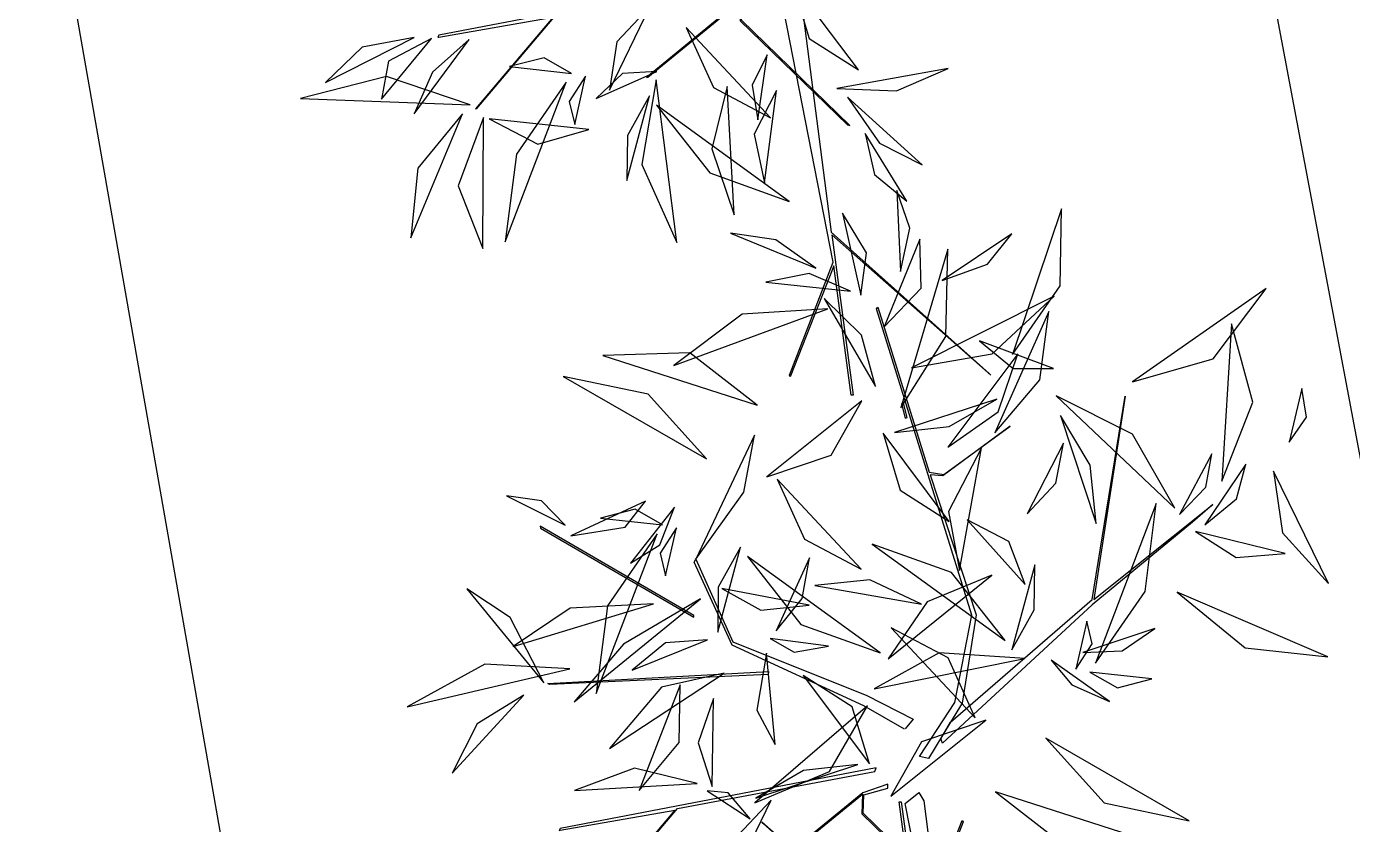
# Model space of a CAD drawing. Header units: centimetres. Extents: x 197412 to 267601, y -375791 to -305433.
# Drawn here: x 203006 to 204567, y -336716 to -335776 of the extents above; entities that cross this region are included whole.
import ezdxf

# ---------------------------------------------------------------- set-up
doc = ezdxf.new("R2010")
doc.units = ezdxf.units.CM
doc.layers.add('3-BAT C-Niveau 0', color=250, linetype='Continuous')

# ---------------------------------------------------------------- blocks, each defined once
blk = doc.blocks.new('Groupe-253-1')
at = {"linetype": 'Continuous', "flags": 128}
blk.add_lwpolyline([(12104.92, -46378.29), (12118.39, -46375.93), (12109.27, -46386.75), (12109.41, -46386.7), (12118.71, -46375.72), (12141.97, -46371.37), (12142.1, -46370.92), (12104.93, -46378.07), (12104.81, -46378.31), (12104.88, -46378.29)], dxfattribs=at)
for points in [[(12143.5, -46372.87), (12140.54, -46373.88), (12129.37, -46383.04), (12129.55, -46383.01), (12140.51, -46374.05), (12140.4, -46376.37), (12153.06, -46388.64), (12153.33, -46388.69), (12140.58, -46376.29), (12140.64, -46374.11), (12143.51, -46373.35)], [(12169.91, -46418.11), (12151.22, -46401.57), (12153.73, -46420.47), (12153.49, -46420.45), (12151.43, -46405.22), (12146.31, -46418.29), (12146.22, -46418.13), (12151.37, -46404.79), (12145.54, -46375.12), (12147.15, -46373.85), (12147.7, -46374.83), (12151.11, -46401.28), (12169.74, -46417.92)]]:
    blk.add_lwpolyline(points, close=True, dxfattribs=at)
at = {"linetype": 'Continuous'}
for points in [[(12146.53, -46371.77, -200.73), (12148.55, -46378.46, -197.34), (12154.33, -46382.16, -193.77), (12154.33, -46382.16, -193.77), (12146.53, -46371.77, -200.73)], [(12146.53, -46371.77, -200.73), (12148.55, -46378.46, -197.34), (12154.33, -46382.16, -193.77), (12154.33, -46382.16, -193.77), (12146.53, -46371.77, -200.73)], [(12129.76, -46374.73, -207.06), (12125.88, -46378.85, -208.24), (12125.02, -46384.55, -209.24), (12125.02, -46384.55, -209.24), (12129.76, -46374.73, -207.06)], [(12134.07, -46377.17, -217.22), (12137.26, -46384.25, -219.34), (12143.97, -46387.79, -221.55), (12143.97, -46387.79, -221.55), (12134.07, -46377.17, -217.22)], [(12102.02, -46378.35, -174.84), (12095.9, -46379.49, -175.45), (12091.58, -46383.66, -176.76), (12091.58, -46383.66, -176.76), (12102.02, -46378.35, -174.84)], [(12104.09, -46378.47, -174.58), (12099, -46381.12, -172.2), (12098.19, -46385.62, -168.43), (12098.19, -46385.62, -168.43), (12104.09, -46378.47, -174.58)], [(12108.5, -46378.59, -186.97), (12104.2, -46382.44, -187.38), (12102.02, -46387.32, -185.5), (12102.02, -46387.32, -185.5), (12108.5, -46378.59, -186.97)], [(12120.57, -46382.57, -213.12), (12117.33, -46380.72, -210.71), (12113.27, -46381.76, -208.62), (12113.27, -46381.76, -208.62), (12120.57, -46382.57, -213.12)], [(12120.57, -46382.57, -213.12), (12117.33, -46380.72, -210.71), (12113.27, -46381.76, -208.62), (12113.27, -46381.76, -208.62), (12120.57, -46382.57, -213.12)], [(12143.58, -46380.38, -197.01), (12141.81, -46383.97, -196.39), (12142.51, -46388.04, -196.61), (12142.51, -46388.04, -196.61), (12143.58, -46380.38, -197.01)], [(12108.63, -46386.26, -186.41), (12098.76, -46382.95, -187.61), (12088.66, -46385.52, -186.97), (12088.66, -46385.52, -186.97), (12108.63, -46386.26, -186.41)], [(12122.22, -46382.9, -212.09), (12120.3, -46385.9, -209.87), (12120.93, -46388.59, -207.1), (12120.93, -46388.59, -207.1), (12122.22, -46382.9, -212.09)], [(12122.22, -46382.9, -212.09), (12120.3, -46385.9, -209.87), (12120.93, -46388.59, -207.1), (12120.93, -46388.59, -207.1), (12122.22, -46382.9, -212.09)], [(12130.6, -46382.33, -179.83), (12126.55, -46382.57, -178.67), (12123.46, -46385.54, -177.99), (12123.46, -46385.54, -177.99), (12130.6, -46382.33, -179.83)], [(12130.51, -46383.32, -179.52), (12128.85, -46393.3, -178.73), (12132.96, -46402.48, -177.91), (12132.96, -46402.48, -177.91), (12130.51, -46383.32, -179.52)], [(12151.79, -46384.35, -183.78), (12158.83, -46384.63, -183.14), (12164.89, -46381.98, -184.94), (12164.89, -46381.98, -184.94), (12151.79, -46384.35, -183.78)], [(12119.92, -46383.62, -212.64), (12114.07, -46392.08, -211.07), (12112.76, -46402.41, -212.06), (12112.76, -46402.41, -212.06), (12119.92, -46383.62, -212.64)], [(12119.92, -46383.62, -212.64), (12114.07, -46392.08, -211.07), (12112.76, -46402.41, -212.06), (12112.76, -46402.41, -212.06), (12119.92, -46383.62, -212.64)], [(12138.89, -46384.1, -247.3), (12137.06, -46391.46, -244.69), (12139.71, -46399.22, -243.35), (12139.71, -46399.22, -243.35), (12138.89, -46384.1, -247.3)], [(12138.89, -46384.1, -247.3), (12137.06, -46391.46, -244.69), (12139.71, -46399.22, -243.35), (12139.71, -46399.22, -243.35), (12138.89, -46384.1, -247.3)], [(12144.71, -46384.59, -186.16), (12142.07, -46389.73, -185.75), (12143.28, -46395.46, -185.13), (12143.28, -46395.46, -185.13), (12144.71, -46384.59, -186.16)], [(12129.75, -46385.21, -204.62), (12127.13, -46389.9, -205.07), (12127.06, -46395.2, -204.23), (12127.06, -46395.2, -204.23), (12129.75, -46385.21, -204.62)], [(12130.56, -46386.3, -204.31), (12136.86, -46394.29, -204.16), (12146.19, -46397.64, -202.67), (12146.19, -46397.64, -202.67), (12130.56, -46386.3, -204.31)], [(12153.07, -46385.36, -176.88), (12156.8, -46390.77, -176.9), (12161.84, -46393.33, -174.04), (12161.84, -46393.33, -174.04), (12153.07, -46385.36, -176.88)], [(12107.73, -46387.35, -186.4), (12102.48, -46393.73, -186.75), (12101.64, -46401.94, -187), (12101.64, -46401.94, -187), (12107.73, -46387.35, -186.4)], [(12110.18, -46387.75, -182.25), (12107.21, -46395.83, -178.08), (12110.12, -46403.21, -173.29), (12110.12, -46403.21, -173.29), (12110.18, -46387.75, -182.25)], [(12110.88, -46387.92, -181.99), (12116.61, -46390.92, -181.12), (12122.61, -46389.19, -179.03), (12122.61, -46389.19, -179.03), (12110.88, -46387.92, -181.99)], [(12155.14, -46389.66, -161.32), (12156.23, -46394.48, -161.24), (12160.04, -46397.6, -160.95), (12160.04, -46397.6, -160.95), (12155.14, -46389.66, -161.32)], [(12159.3, -46405.91, -223.21), (12160.39, -46400.81, -222.61), (12158.86, -46396.38, -220.88), (12158.86, -46396.38, -220.88), (12159.3, -46405.91, -223.21)], [(12159.3, -46405.91, -223.21), (12160.39, -46400.81, -222.61), (12158.86, -46396.38, -220.88), (12158.86, -46396.38, -220.88), (12159.3, -46405.91, -223.21)], [(12172.47, -46415.66, -207.25), (12178.09, -46407.6, -205.29), (12178.26, -46398.53, -201.98), (12178.26, -46398.53, -201.98), (12172.47, -46415.66, -207.25)], [(12149.34, -46405.5, -228.81), (12144.61, -46402.18, -229.15), (12139.29, -46401.37, -227.32), (12139.29, -46401.37, -227.32), (12149.34, -46405.5, -228.81)], [(12164.19, -46406.98, -210.84), (12169.52, -46405.03, -209.98), (12172.4, -46401.48, -207.2), (12172.4, -46401.48, -207.2), (12164.19, -46406.98, -210.84)], [(12150.75, -46410.28, -225.36), (12140.64, -46410.91, -224.7), (12132.6, -46416.99, -224), (12132.6, -46416.99, -224), (12150.75, -46410.28, -225.36)], [(12168.61, -46414.07, -215.21), (12172.56, -46417.34, -213.09), (12177.3, -46417.34, -210.46), (12177.3, -46417.34, -210.46), (12168.61, -46414.07, -215.21)], [(12142.41, -46421.65, -220.85), (12134.48, -46415.5, -221.31), (12124.23, -46415.78, -222.56), (12124.23, -46415.78, -222.56), (12142.41, -46421.65, -220.85)], [(12136.47, -46427.95, -220.09), (12129.6, -46420.36, -220.53), (12119.58, -46418.25, -219.34), (12119.58, -46418.25, -219.34), (12136.47, -46427.95, -220.09)], [(12143.55, -46430.1, -210.57), (12151.13, -46427.52, -206.9), (12154.72, -46421.14, -202.54), (12154.72, -46421.14, -202.54), (12143.55, -46430.1, -210.57)], [(12158.59, -46424.87, -200.44), (12165.01, -46424.17, -199.26), (12170.62, -46420.92, -200.49), (12170.62, -46420.92, -200.49), (12158.59, -46424.87, -200.44)], [(12157.24, -46424.94, -200.73), (12159.26, -46431.64, -197.34), (12165.04, -46435.34, -193.77), (12165.04, -46435.34, -193.77), (12157.24, -46424.94, -200.73)], [(12157.24, -46424.94, -200.73), (12159.26, -46431.64, -197.34), (12165.04, -46435.34, -193.77), (12165.04, -46435.34, -193.77), (12157.24, -46424.94, -200.73)], [(12144.78, -46430.35, -217.22), (12147.97, -46437.43, -219.34), (12154.68, -46440.96, -221.55), (12154.68, -46440.96, -221.55), (12144.78, -46430.35, -217.22)], [(12131.28, -46435.74, -213.12), (12128.04, -46433.9, -210.71), (12123.99, -46434.94, -208.62), (12123.99, -46434.94, -208.62), (12131.28, -46435.74, -213.12)], [(12131.28, -46435.74, -213.12), (12128.04, -46433.9, -210.71), (12123.99, -46434.94, -208.62), (12123.99, -46434.94, -208.62), (12131.28, -46435.74, -213.12)], [(12132.93, -46436.08, -212.09), (12131.01, -46439.08, -209.87), (12131.64, -46441.76, -207.1), (12131.64, -46441.76, -207.1), (12132.93, -46436.08, -212.09)], [(12132.93, -46436.08, -212.09), (12131.01, -46439.08, -209.87), (12131.64, -46441.76, -207.1), (12131.64, -46441.76, -207.1), (12132.93, -46436.08, -212.09)], [(12130.63, -46436.8, -212.64), (12124.78, -46445.26, -211.07), (12123.47, -46455.59, -212.06), (12123.47, -46455.59, -212.06), (12130.63, -46436.8, -212.64)], [(12130.63, -46436.8, -212.64), (12124.78, -46445.26, -211.07), (12123.47, -46455.59, -212.06), (12123.47, -46455.59, -212.06), (12130.63, -46436.8, -212.64)], [(12140.47, -46438.38, -204.62), (12137.84, -46443.07, -205.07), (12137.77, -46448.38, -204.23), (12137.77, -46448.38, -204.23), (12140.47, -46438.38, -204.62)], [(12141.27, -46439.48, -204.31), (12147.57, -46447.47, -204.16), (12156.9, -46450.82, -202.67), (12156.9, -46450.82, -202.67), (12141.27, -46439.48, -204.31)]]:
    blk.add_polyline3d(points, dxfattribs=at)
blk = doc.blocks.new('Groupe-254-1')
at = {"linetype": 'Continuous', "flags": 128}
for points in [[(12161.51, -46463.04), (12165.67, -46456.68), (12167.68, -46446.39), (12156.45, -46410.29), (12156.63, -46410.09), (12162.67, -46429.54), (12164.38, -46429.82), (12172.19, -46424.13), (12164.29, -46429.98), (12162.78, -46429.83), (12168.21, -46446.35), (12166.54, -46456.75), (12165.16, -46458.97), (12181.86, -46444.53), (12185.75, -46420.59), (12182.05, -46444.52), (12196.07, -46433.33), (12193.66, -46435.44), (12181.85, -46445.16), (12164.24, -46461.45), (12164.05, -46460.94), (12165.16, -46458.97), (12162.57, -46463.27)], [(12134.94, -46446.6), (12134.94, -46446.41), (12116.85, -46435.89), (12116.89, -46436.15)], [(12118, -46454.53), (12117.78, -46454.42), (12143.75, -46453), (12143.73, -46453.38)], [(12157.81, -46466.29), (12154.86, -46467.3), (12143.69, -46476.46), (12143.87, -46476.42), (12154.82, -46467.47), (12154.72, -46469.78), (12167.38, -46482.06), (12167.64, -46482.11), (12154.9, -46469.71), (12154.96, -46467.53), (12157.82, -46466.76)], [(12184.22, -46511.53), (12165.53, -46494.99), (12168.05, -46513.88), (12167.81, -46513.87), (12165.74, -46498.64), (12160.62, -46511.71), (12160.53, -46511.55), (12165.68, -46498.21), (12159.85, -46468.54), (12161.46, -46467.27), (12162.02, -46468.25), (12165.42, -46494.7), (12184.05, -46511.34)], [(12142.97, -46470.72), (12161.66, -46487.26), (12159.14, -46468.36), (12159.38, -46468.38), (12161.45, -46483.61), (12166.57, -46470.54), (12166.66, -46470.7), (12161.51, -46484.04), (12167.34, -46513.71), (12165.73, -46514.98), (12165.17, -46514), (12161.77, -46487.55), (12143.14, -46470.91)]]:
    blk.add_lwpolyline(points, close=True, dxfattribs=at)
for points in [[(12159.75, -46459.8), (12154.96, -46457.06), (12139.48, -46449.91), (12135.01, -46440.12), (12135.18, -46439.77), (12139.55, -46449.51), (12155.33, -46455.82), (12160.77, -46458.62), (12159.85, -46459.75)], [(12119.23, -46471.71), (12132.71, -46469.35), (12123.59, -46480.17), (12123.73, -46480.12), (12133.02, -46469.14), (12156.28, -46464.79), (12156.41, -46464.34), (12119.24, -46471.49), (12119.12, -46471.73), (12119.19, -46471.71)]]:
    blk.add_lwpolyline(points, dxfattribs=at)
at = {"linetype": 'Continuous'}
for points in [[(12154.64, -46408.7, -183.73), (12155.28, -46403.7, -181.29), (12152.46, -46399.02, -179.52), (12152.46, -46399.02, -179.52), (12154.64, -46408.7, -183.73)], [(12157.35, -46412.4, -194.21), (12161.72, -46407.87, -192.81), (12161.58, -46402.11, -190.06), (12161.58, -46402.11, -190.06), (12157.35, -46412.4, -194.21)], [(12157.35, -46412.4, -194.21), (12161.72, -46407.87, -192.81), (12161.58, -46402.11, -190.06), (12161.58, -46402.11, -190.06), (12157.35, -46412.4, -194.21)], [(12159.34, -46421.94, -206.43), (12164.62, -46413.54, -204.4), (12164.88, -46403.29, -204.36), (12164.88, -46403.29, -204.36), (12159.34, -46421.94, -206.43)], [(12159.34, -46421.94, -206.43), (12164.62, -46413.54, -204.4), (12164.88, -46403.29, -204.36), (12164.88, -46403.29, -204.36), (12159.34, -46421.94, -206.43)], [(12153.39, -46408.21, -183.47), (12148.55, -46406.13, -183.7), (12143.43, -46407.15, -184.07), (12143.43, -46407.15, -184.07), (12153.39, -46408.21, -183.47)], [(12153.39, -46408.21, -183.47), (12148.55, -46406.13, -183.7), (12143.43, -46407.15, -184.07), (12143.43, -46407.15, -184.07), (12153.39, -46408.21, -183.47)], [(12186.59, -46418.91, -215.07), (12196.11, -46416.18, -213.8), (12202.35, -46407.91, -214.42), (12202.35, -46407.91, -214.42), (12186.59, -46418.91, -215.07)], [(12156.36, -46419.43, -199.98), (12154.69, -46413.4, -200.36), (12150.31, -46409.09, -199.46), (12150.31, -46409.09, -199.46), (12156.36, -46419.43, -199.98)], [(12160.6, -46417.23, -194.97), (12170.1, -46415.61, -192.57), (12177.4, -46408.81, -191.31), (12177.4, -46408.81, -191.31), (12160.6, -46417.23, -194.97)], [(12170.38, -46424.92, -201.48), (12175.68, -46418.66, -202.35), (12176.75, -46410.62, -201.76), (12176.75, -46410.62, -201.76), (12170.38, -46424.92, -201.48)], [(12197.11, -46430.59, -228.35), (12200.78, -46421.29, -229.1), (12198.26, -46412.07, -232.12), (12198.26, -46412.07, -232.12), (12197.11, -46430.59, -228.35)], [(12164.85, -46426.6, -207.16), (12170.78, -46422.43, -205.48), (12173.12, -46415.61, -203.83), (12173.12, -46415.61, -203.83), (12164.85, -46426.6, -207.16)], [(12164.85, -46426.6, -207.16), (12170.78, -46422.43, -205.48), (12173.12, -46415.61, -203.83), (12173.12, -46415.61, -203.83), (12164.85, -46426.6, -207.16)], [(12191.61, -46433.79, -228.97), (12186.61, -46425.07, -227.8), (12177.61, -46420.55, -227.09), (12177.61, -46420.55, -227.09), (12191.61, -46433.79, -228.97)], [(12205.04, -46426.02, -211.21), (12207.1, -46423.07, -209.03), (12206.53, -46419.69, -206.71), (12206.53, -46419.69, -206.71), (12205.04, -46426.02, -211.21)], [(12205.04, -46426.02, -211.21), (12207.1, -46423.07, -209.03), (12206.53, -46419.69, -206.71), (12206.53, -46419.69, -206.71), (12205.04, -46426.02, -211.21)], [(12159.86, -46423.19, -203.84), (12160.08, -46423.08, -203.87), (12159.63, -46421.41, -202.04), (12159.42, -46421.5, -202.02), (12159.86, -46423.19, -203.84)], [(12182.34, -46435.57, -196.26), (12181.62, -46428.71, -195.05), (12178.14, -46422.86, -196.39), (12178.14, -46422.86, -196.39), (12182.34, -46435.57, -196.26)], [(12135.18, -46439.77, -197.23), (12140.85, -46431.89, -194.28), (12142.12, -46425.16, -188.42), (12142.12, -46425.16, -188.42), (12135.18, -46439.77, -197.23)], [(12168.81, -46426.67, -188.89), (12164.94, -46434.17, -185.79), (12166.25, -46441.13, -181.22), (12166.25, -46441.13, -181.22), (12168.81, -46426.67, -188.89)], [(12174.21, -46434.45, -195.33), (12177.59, -46430.85, -195.1), (12178.47, -46426.12, -194.26), (12178.47, -46426.12, -194.26), (12174.21, -46434.45, -195.33)], [(12192.15, -46434.51, -229.3), (12195.24, -46431.32, -228.25), (12195.94, -46427.38, -226.49), (12195.94, -46427.38, -226.49), (12192.15, -46434.51, -229.3)], [(12195.12, -46435.72, -232.75), (12198.86, -46432.66, -233.5), (12199.96, -46428.6, -235.42), (12199.96, -46428.6, -235.42), (12195.12, -46435.72, -232.75)], [(12203.21, -46429.42, -212.86), (12204.27, -46436.69, -209.91), (12209.68, -46442.65, -208.14), (12209.68, -46442.65, -208.14), (12203.21, -46429.42, -212.86)], [(12203.21, -46429.42, -212.86), (12204.27, -46436.69, -209.91), (12209.68, -46442.65, -208.14), (12209.68, -46442.65, -208.14), (12203.21, -46429.42, -212.86)], [(12119.82, -46435.78, -211.6), (12117.01, -46432.9, -211.07), (12112.91, -46432.31, -211.1), (12112.91, -46432.31, -211.1), (12119.82, -46435.78, -211.6)], [(12120.46, -46437.02, -202.5), (12126.86, -46436, -200.11), (12129.28, -46432.95, -195.35), (12129.28, -46432.95, -195.35), (12120.46, -46437.02, -202.5)], [(12182.25, -46452.03, -212.64), (12188.1, -46443.58, -211.07), (12189.4, -46433.24, -212.06), (12189.4, -46433.24, -212.06), (12182.25, -46452.03, -212.64)], [(12182.25, -46452.03, -212.64), (12188.1, -46443.58, -211.07), (12189.4, -46433.24, -212.06), (12189.4, -46433.24, -212.06), (12182.25, -46452.03, -212.64)], [(12127.51, -46440.26, -218.46), (12130.97, -46438.11, -216.39), (12132.7, -46433.67, -215.43), (12132.7, -46433.67, -215.43), (12127.51, -46440.26, -218.46)], [(12173.97, -46442.75, -184.69), (12172.05, -46437.69, -183.17), (12167.13, -46435.13, -181.63), (12167.13, -46435.13, -181.63), (12173.97, -46442.75, -184.69)], [(12171.61, -46449.35, -204.31), (12165.31, -46441.36, -204.16), (12155.97, -46438.01, -202.67), (12155.97, -46438.01, -202.67), (12171.61, -46449.35, -204.31)], [(12194.02, -46436.54, -232.48), (12198.83, -46439.6, -232.45), (12204.59, -46439.13, -231.83), (12204.59, -46439.13, -231.83), (12194.02, -46436.54, -232.48)], [(12144.66, -46448.23, -202.12), (12147.7, -46444.4, -201.54), (12148.57, -46439.61, -202.14), (12148.57, -46439.61, -202.14), (12144.66, -46448.23, -202.12)], [(12172.41, -46450.45, -204.62), (12175.03, -46445.76, -205.07), (12175.11, -46440.45, -204.23), (12175.11, -46440.45, -204.23), (12172.41, -46450.45, -204.62)], [(12161.78, -46445.09, -185.42), (12155.68, -46442.23, -185.31), (12149.21, -46442.87, -184.01), (12149.21, -46442.87, -184.01), (12161.78, -46445.09, -185.42)], [(12170.06, -46441.65, -205.3), (12162.42, -46444.8, -204.92), (12157.83, -46451.51, -203.9), (12157.83, -46451.51, -203.9), (12170.06, -46441.65, -205.3)], [(12117.28, -46454.33, -214.21), (12113.32, -46446.66, -211.43), (12108.23, -46443.27, -206.15), (12108.23, -46443.27, -206.15), (12117.28, -46454.33, -214.21)], [(12138.26, -46443.22, -199.77), (12142.83, -46445.78, -197.57), (12148.54, -46445.2, -196.35), (12148.54, -46445.2, -196.35), (12138.26, -46443.22, -199.77)], [(12191.85, -46443.67, -223.66), (12199.87, -46450.23, -222.36), (12209.62, -46451.29, -219.58), (12209.62, -46451.29, -219.58), (12191.85, -46443.67, -223.66)], [(12130.22, -46445.06, -221.24), (12120.41, -46445.56, -218.96), (12113.69, -46450.06, -214.31), (12113.69, -46450.06, -214.31), (12130.22, -46445.06, -221.24)], [(12135.74, -46444.46, -210.1), (12126.66, -46449.8, -209.96), (12120.87, -46456.6, -205.95), (12120.87, -46456.6, -205.95), (12135.74, -46444.46, -210.1)], [(12179.94, -46452.75, -212.09), (12181.87, -46449.75, -209.87), (12181.23, -46447.07, -207.1), (12181.23, -46447.07, -207.1), (12179.94, -46452.75, -212.09)], [(12179.94, -46452.75, -212.09), (12181.87, -46449.75, -209.87), (12181.23, -46447.07, -207.1), (12181.23, -46447.07, -207.1), (12179.94, -46452.75, -212.09)], [(12168.1, -46458.48, -217.22), (12164.91, -46451.4, -219.34), (12158.2, -46447.87, -221.55), (12158.2, -46447.87, -221.55), (12168.1, -46458.48, -217.22)], [(12180.75, -46450.78, -172.05), (12185.39, -46450.56, -171.7), (12189.23, -46447.95, -172.02), (12189.23, -46447.95, -172.02), (12180.75, -46450.78, -172.05)], [(12180.75, -46450.78, -172.05), (12185.39, -46450.56, -171.7), (12189.23, -46447.95, -172.02), (12189.23, -46447.95, -172.02), (12180.75, -46450.78, -172.05)], [(12136.58, -46449.27, -207.72), (12131.61, -46449.65, -206.62), (12127.71, -46452.85, -205.86), (12127.71, -46452.85, -205.86), (12136.58, -46449.27, -207.72)], [(12143.96, -46449.14, -202.35), (12146.78, -46450.72, -200.21), (12150.83, -46450.01, -199.09), (12150.83, -46450.01, -199.09), (12143.96, -46449.14, -202.35)], [(12143.5, -46450.85, -198.87), (12142.39, -46457.58, -195.41), (12144.53, -46461.59, -190.33), (12144.53, -46461.59, -190.33), (12143.5, -46450.85, -198.87)], [(12173.92, -46451.48, -176.08), (12163.84, -46450.81, -174.79), (12156.21, -46455.07, -170.69), (12156.21, -46455.07, -170.69), (12173.92, -46451.48, -176.08)], [(12177.05, -46451.66, -171.59), (12179.45, -46454.57, -169.03), (12183.9, -46456.53, -167.96), (12183.9, -46456.53, -167.96), (12177.05, -46451.66, -171.59)], [(12120.37, -46452.7, -223.19), (12110.36, -46452.14, -225.59), (12101.19, -46457.16, -225.79), (12101.19, -46457.16, -225.79), (12120.37, -46452.7, -223.19)], [(12120.37, -46452.7, -223.19), (12110.36, -46452.14, -225.59), (12101.19, -46457.16, -225.79), (12101.19, -46457.16, -225.79), (12120.37, -46452.7, -223.19)], [(12138.54, -46453.2, -233.25), (12131.16, -46454.86, -238.65), (12125.04, -46462.08, -241.93), (12125.04, -46462.08, -241.93), (12138.54, -46453.2, -233.25)], [(12155.63, -46463.89, -200.73), (12153.62, -46457.19, -197.34), (12147.83, -46453.49, -193.77), (12147.83, -46453.49, -193.77), (12155.63, -46463.89, -200.73)], [(12155.63, -46463.89, -200.73), (12153.62, -46457.19, -197.34), (12147.83, -46453.49, -193.77), (12147.83, -46453.49, -193.77), (12155.63, -46463.89, -200.73)], [(12181.6, -46453.09, -213.12), (12184.83, -46454.93, -210.71), (12188.89, -46453.89, -208.62), (12188.89, -46453.89, -208.62), (12181.6, -46453.09, -213.12)], [(12181.6, -46453.09, -213.12), (12184.83, -46454.93, -210.71), (12188.89, -46453.89, -208.62), (12188.89, -46453.89, -208.62), (12181.6, -46453.09, -213.12)], [(12128.53, -46467.03, -189.87), (12133.23, -46461.37, -186.93), (12133.34, -46454.6, -183.27), (12133.34, -46454.6, -183.27), (12128.53, -46467.03, -189.87)], [(12114.93, -46455.81, -215.73), (12109.46, -46459.16, -216.78), (12106.52, -46464.99, -215.22), (12106.52, -46464.99, -215.22), (12114.93, -46455.81, -215.73)], [(12114.93, -46455.81, -215.73), (12109.46, -46459.16, -216.78), (12106.52, -46464.99, -215.22), (12106.52, -46464.99, -215.22), (12114.93, -46455.81, -215.73)], [(12137.27, -46456.2, -229.03), (12135.48, -46461.4, -227.48), (12137.1, -46466.54, -225.66), (12137.1, -46466.54, -225.66), (12137.27, -46456.2, -229.03)], [(12142.16, -46468.48, -178.9), (12150.93, -46464.77, -176.01), (12155.41, -46457.05, -172.29), (12155.41, -46457.05, -172.29), (12142.16, -46468.48, -178.9)], [(12142.16, -46468.48, -178.9), (12150.93, -46464.77, -176.01), (12155.41, -46457.05, -172.29), (12155.41, -46457.05, -172.29), (12142.16, -46468.48, -178.9)], [(12169.32, -46458.73, -210.57), (12161.75, -46461.31, -206.9), (12158.16, -46467.69, -202.54), (12158.16, -46467.69, -202.54), (12169.32, -46458.73, -210.57)], [(12176.41, -46460.88, -220.09), (12183.28, -46468.47, -220.53), (12193.29, -46470.58, -219.34), (12193.29, -46470.58, -219.34), (12176.41, -46460.88, -220.09)], [(12135.35, -46466.19, -200.41), (12127.96, -46464.41, -200.32), (12120.89, -46467.04, -200.54), (12120.89, -46467.04, -200.54), (12135.35, -46466.19, -200.41)], [(12154.28, -46463.96, -200.44), (12147.87, -46464.66, -199.26), (12142.25, -46467.91, -200.49), (12142.25, -46467.91, -200.49), (12154.28, -46463.96, -200.44)], [(12141.58, -46470.35, -177.75), (12139, -46467.32, -175.38), (12136.51, -46467.06, -172.12), (12136.51, -46467.06, -172.12), (12141.58, -46470.35, -177.75)], [(12170.47, -46467.18, -220.85), (12178.39, -46473.33, -221.31), (12188.65, -46473.05, -222.56), (12188.65, -46473.05, -222.56), (12170.47, -46467.18, -220.85)], [(12144.08, -46468.15, -207.06), (12140.19, -46472.27, -208.24), (12139.33, -46477.97, -209.24), (12139.33, -46477.97, -209.24), (12144.08, -46468.15, -207.06)]]:
    blk.add_polyline3d(points, dxfattribs=at)
blk = doc.blocks.new('Groupe-261-1')
for name in ['Groupe-253-1', 'Groupe-254-1']:
    blk.add_blockref(name, (0, 0))

msp = doc.modelspace()

# ---------------------------------------------------------------- linework, layer by layer
at = {"layer": '3-BAT C-Niveau 0'}
msp.add_line((199541.4, -315717.6), (204036.8, -341295), dxfattribs=at)
at = {"layer": '3-BAT C-Niveau 0', "flags": 128}
msp.add_lwpolyline([(207542, -330488.9), (203622.4, -331225.6), (205157.2, -339368.3), (206634.2, -339092.5), (205891.1, -335168.5), (208339.4, -334704.8)], close=True, dxfattribs=at)

# ---------------------------------------------------------------- block references
at = {"layer": '3-BAT C-Niveau 0', "xscale": 10, "yscale": 10, "zscale": 10}
msp.add_blockref('Groupe-261-1', (82441.7, 127994.6), dxfattribs=at)

doc.saveas('drawing.dxf')
